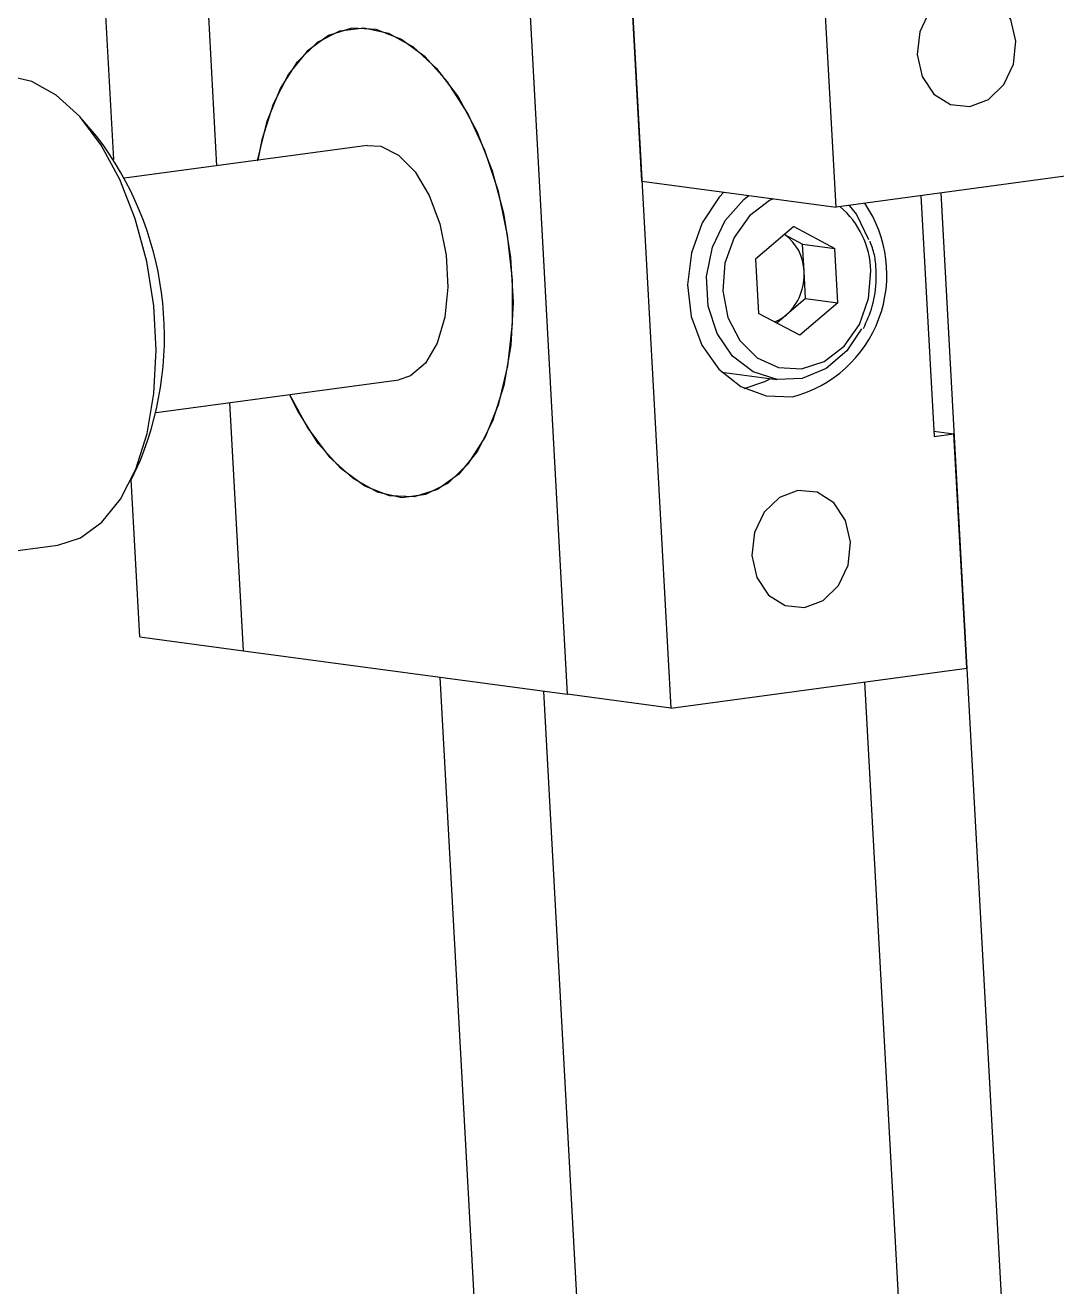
# Model space of a CAD drawing. Header units: millimetres. Extents: x 15 to 589, y 5 to 415.
# Drawn here: x 246.14 to 267.96, y 191.1 to 217.79 of the extents above; entities that cross this region are included whole.
import ezdxf

# ---------------------------------------------------------------- set-up
doc = ezdxf.new("R2010")
doc.units = ezdxf.units.MM

msp = doc.modelspace()

# ---------------------------------------------------------------- linework, layer by layer
at = {"color": 7, "linetype": 'Continuous', "lineweight": 25}
for p, q in [((255.703, 238.317), (257.603, 203.635)), ((257.895, 238.024), (259.795, 203.342)), ((250.192, 214.814), (249.517, 227.147)), ((259.184, 214.489), (258.506, 226.876)), ((263.293, 213.938), (262.615, 226.325)), ((248.01, 214.943), (247.431, 225.518)), ((287.085, 217.149), (263.293, 213.938)), ((247.647, 215.438), (247.349, 215.785)), ((253.37, 215.243), (248.236, 214.55)), ((259.184, 214.489), (263.293, 213.938)), ((265.088, 214.181), (265.367, 209.085)), ((265.505, 214.237), (267.604, 175.919)), ((262.398, 213.527), (261.59, 212.839)), ((262.398, 213.527), (263.268, 213.065)), ((262.201, 213.36), (262.583, 213.157)), ((262.583, 213.157), (263.268, 213.065)), ((262.615, 212.582), (262.583, 213.157)), ((263.331, 211.915), (263.268, 213.065)), ((261.59, 212.839), (261.653, 211.689)), ((262.646, 212.007), (262.615, 212.582)), ((262.646, 212.007), (262.243, 211.663)), ((263.331, 211.915), (262.524, 211.227)), ((262.646, 212.007), (263.331, 211.915)), ((262.524, 211.227), (261.653, 211.689)), ((262.243, 211.663), (262.035, 211.486)), ((248.904, 209.595), (254.038, 210.288)), ((260.871, 210.446), (262.041, 210.289)), ((250.755, 204.554), (250.467, 209.806)), ((265.361, 209.198), (265.784, 209.141)), ((265.367, 209.085), (265.784, 209.141)), ((266.056, 204.187), (265.784, 209.141)), ((248.377, 208.169), (248.572, 208.583)), ((248.563, 204.848), (248.381, 208.177)), ((244.769, 206.514), (246.823, 206.791)), ((248.563, 204.848), (250.755, 204.554)), ((250.755, 204.554), (257.603, 203.635)), ((259.795, 203.342), (266.056, 204.187)), ((256.079, 182.785), (254.917, 203.996)), ((263.896, 203.895), (265.413, 176.212)), ((258.238, 183.076), (257.108, 203.702)), ((259.795, 203.342), (257.603, 203.635))]:
    msp.add_line(p, q, dxfattribs=at)
at = {"color": 7, "linetype": 'Continuous', "lineweight": 25, "flags": 128}
for points in [[(266.12, 216.067), (266.514, 216.215), (266.838, 216.529), (267.042, 216.962), (267.096, 217.446), (266.99, 217.91), (266.742, 218.281), (266.389, 218.504), (265.984, 218.544), (265.59, 218.396), (265.266, 218.082), (265.062, 217.649), (265.009, 217.165), (265.114, 216.701), (265.362, 216.33), (265.716, 216.107), (266.12, 216.067)], [(251.055, 214.918), (251.06, 214.948), (251.253, 215.753), (251.534, 216.45), (251.894, 217.014), (252.319, 217.425), (252.794, 217.667), (253.302, 217.732), (253.825, 217.617), (254.343, 217.327), (254.839, 216.872), (255.293, 216.269), (255.69, 215.539), (256.014, 214.709), (256.256, 213.809), (256.405, 212.87), (256.457, 211.929), (256.409, 211.017), (256.263, 210.168), (256.025, 209.414), (255.703, 208.78), (255.309, 208.291), (254.856, 207.963), (254.362, 207.809), (253.845, 207.834), (253.322, 208.037), (252.813, 208.411), (252.336, 208.942), (251.909, 209.612), (251.726, 209.975)], [(256.443, 212.398), (256.343, 213.342), (256.146, 214.266), (255.862, 215.135), (255.499, 215.918), (255.072, 216.588), (254.595, 217.119), (254.086, 217.493), (253.563, 217.697), (253.045, 217.722), (252.551, 217.567), (252.099, 217.24), (251.705, 216.75), (251.383, 216.117), (251.145, 215.362), (251.057, 214.931)], [(246.823, 206.791), (247.307, 206.944), (247.759, 207.272), (248.153, 207.761), (248.476, 208.395), (248.714, 209.15), (248.859, 209.998), (248.907, 210.91), (248.856, 211.852), (248.706, 212.79), (248.465, 213.69), (248.14, 214.52), (247.743, 215.25), (247.289, 215.853), (246.794, 216.308), (246.276, 216.598), (245.753, 216.713), (245.486, 216.701)], [(253.37, 215.243), (253.662, 215.224), (254.035, 215.038), (254.383, 214.683), (254.681, 214.186), (254.906, 213.584), (255.042, 212.921), (255.079, 212.246), (255.014, 211.61), (254.852, 211.059), (254.605, 210.635), (254.29, 210.369), (254.038, 210.288)], [(260.917, 214.257), (260.819, 214.15), (260.458, 213.605), (260.23, 212.971), (260.15, 212.294), (260.226, 211.627), (260.451, 211.017), (260.809, 210.51), (261.273, 210.143), (261.809, 209.945), (262.377, 209.929)], [(263.831, 211.361), (263.52, 210.898), (263.079, 210.523), (262.571, 210.313), (262.042, 210.289), (261.537, 210.452), (261.102, 210.788), (260.776, 211.266), (260.587, 211.845), (260.552, 212.473), (260.675, 213.093), (260.945, 213.652), (261.337, 214.099), (261.447, 214.186)], [(263.571, 213.976), (263.724, 213.779), (263.981, 213.256)], [(251.726, 209.975), (252.115, 209.261), (252.569, 208.658), (253.064, 208.203), (253.583, 207.913), (254.105, 207.799), (254.614, 207.864), (255.089, 208.106), (255.514, 208.516), (255.874, 209.08), (256.155, 209.777), (256.348, 210.583), (256.445, 211.467), (256.443, 212.398)], [(261.347, 210.104), (261.785, 210.251), (261.896, 210.309)], [(262.622, 205.47), (263.016, 205.618), (263.34, 205.932), (263.544, 206.365), (263.597, 206.849), (263.492, 207.313), (263.244, 207.684), (262.89, 207.907), (262.486, 207.947), (262.092, 207.799), (261.768, 207.485), (261.564, 207.053), (261.51, 206.568), (261.616, 206.105), (261.864, 205.733), (262.217, 205.51), (262.622, 205.47)]]:
    msp.add_lwpolyline(points, dxfattribs=at)
at = {"color": 8, "linetype": 'Continuous', "lineweight": 25, "flags": 128}
msp.add_lwpolyline([(261.958, 214.117), (261.88, 214.079), (261.458, 213.756), (261.135, 213.298), (260.941, 212.75), (260.896, 212.166), (261.004, 211.602), (261.254, 211.114), (261.623, 210.75), (262.074, 210.545), (262.563, 210.519), (263.041, 210.675), (263.463, 210.998), (263.787, 211.456), (263.981, 212.004), (264.026, 212.588), (264.026, 212.588)], dxfattribs=at)
at = {"color": 7, "linetype": 'Continuous', "lineweight": 25}
for centre, radius, start, end in [((242.111, 211.201), 6.971, 337.9419, 37.4293), ((261.696, 212.511), 2.671, 284.786, 34.4025), ((261.65, 212.564), 0.965, 1.0442, 55.2777), ((261.483, 212.505), 1.134, 312.0258, 3.8767), ((261.695, 212.297), 0.838, 290.3613, 310.7907)]:
    msp.add_arc(centre, radius, start, end, dxfattribs=at)
at = {"color": 8, "linetype": 'Continuous', "lineweight": 25}
msp.add_arc((262.181, 212.54), 1.846, 1.5068, 49.7804, dxfattribs=at)
at = {"color": 7, "linetype": 'Continuous', "lineweight": 25}
for points, knots in [([(264.139, 212.62), (264.131, 212.725), (264.116, 212.933), (264.045, 213.123), (264.01, 213.218)], [0, 0, 0, 0, 0.5018006, 1, 1, 1, 1]), ([(263.871, 211.372), (263.94, 211.526), (264.089, 211.854), (264.148, 212.292), (264.14, 212.552), (264.139, 212.62)], [0, 0, 0, 0, 0.393675, 0.84211, 1, 1, 1, 1])]:
    msp.add_open_spline(points, degree=3, knots=knots, dxfattribs=at)

doc.saveas('drawing.dxf')
